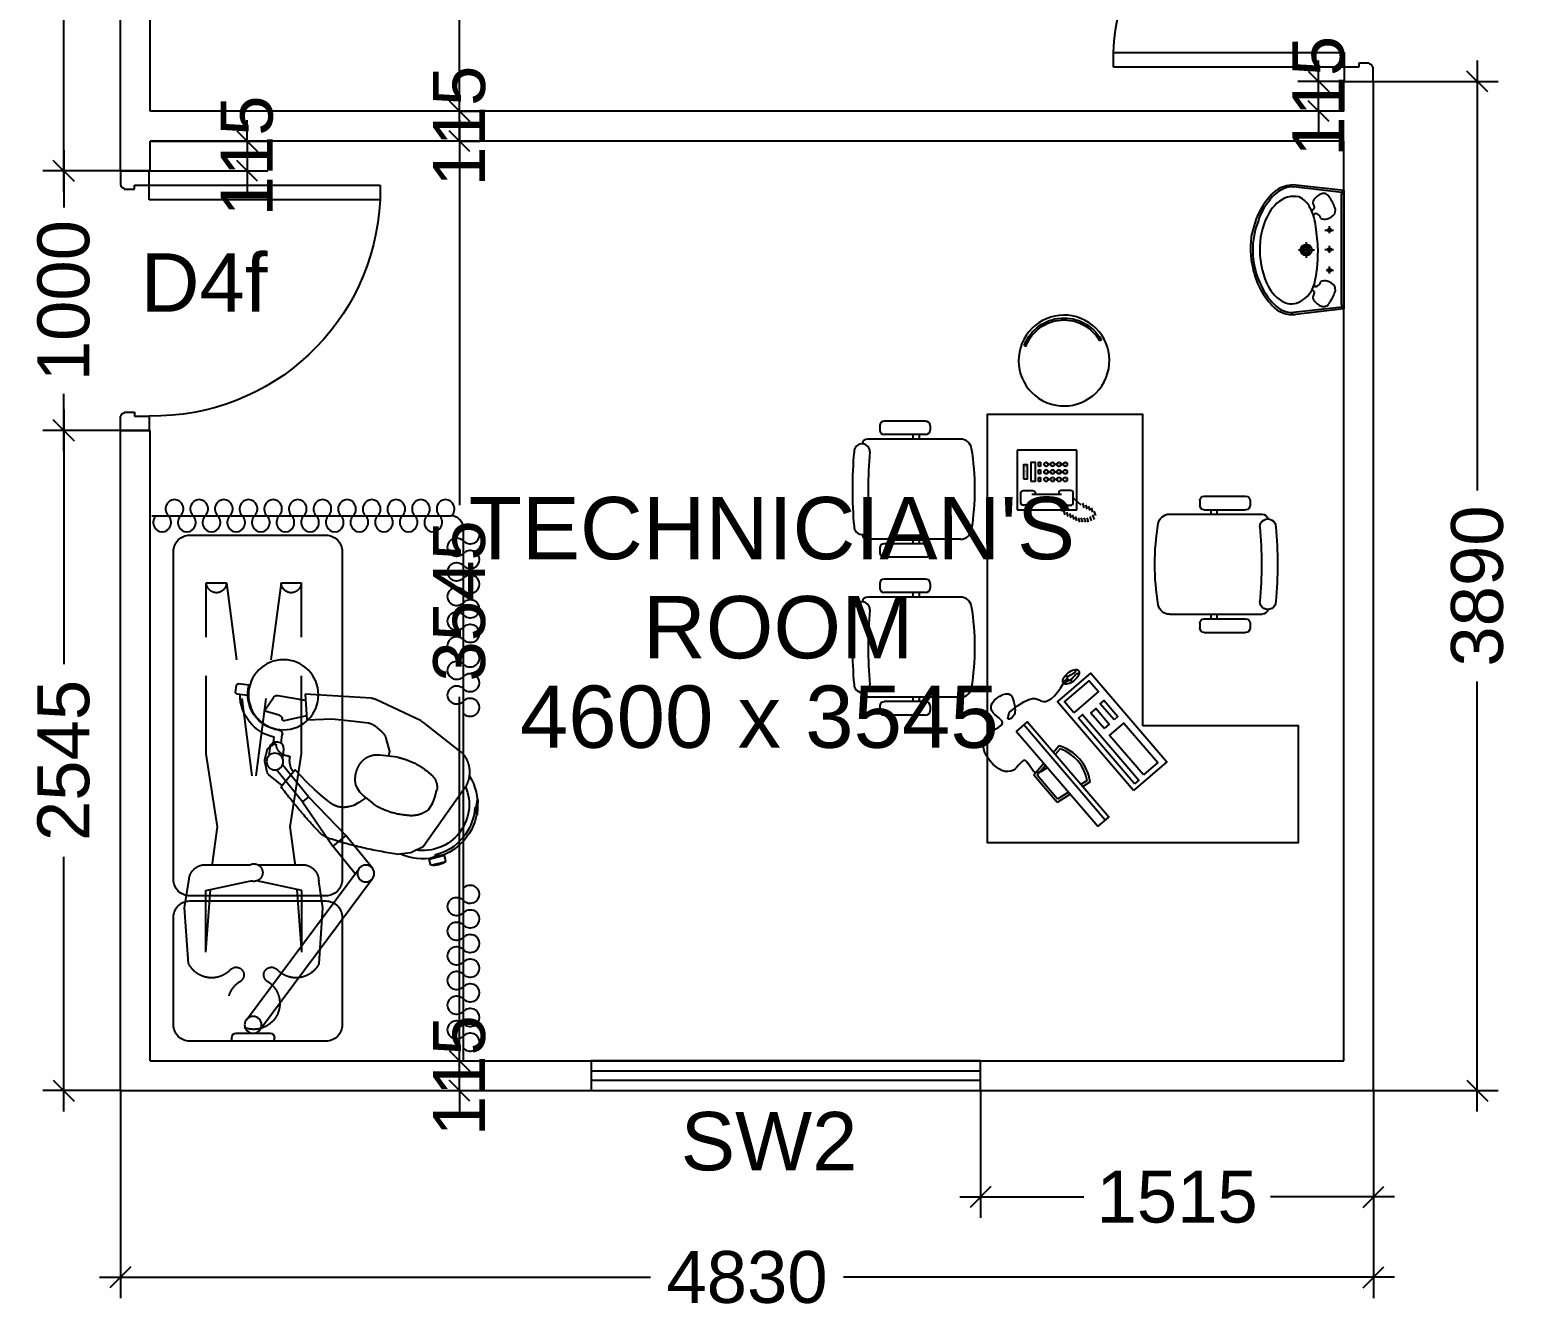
# Model space of a CAD drawing. Extents: x 6345096 to 6738923, y -6490958 to -6305885.
# Drawn here: x 6552812 to 6558522, y -6427810 to -6422869 of the extents above; entities that cross this region are included whole.
import ezdxf
from ezdxf.enums import TextEntityAlignment as Align

# ---------------------------------------------------------------- set-up
doc = ezdxf.new("R2010")
doc.units = 0
doc.header["$LTSCALE"] = 600
doc.header["$MEASUREMENT"] = 0
doc.header["$PDMODE"] = 35
doc.linetypes.add('DASHED', pattern=[0.75, 0.5, -0.25])
doc.layers.get('0').update_dxf_attribs({"linetype": 'CONTINUOUS'})
doc.layers.get('Defpoints').update_dxf_attribs({"linetype": 'CONTINUOUS'})
for name, color, linetype in [('8', 8, 'CONTINUOUS'), ('DOOR', 32, 'CONTINUOUS'), ('furniture', 33, 'CONTINUOUS'), ('joinery', 7, 'CONTINUOUS'), ('REVISIONS', 6, 'CONTINUOUS'), ('Room Dim', 1, 'CONTINUOUS'), ('TEXT', 6, 'CONTINUOUS'), ('Toi-Euip', 8, 'CONTINUOUS'), ('WIN', 151, 'CONTINUOUS'), ('Working Dim', 5, 'CONTINUOUS')]:
    doc.layers.add(name, color=color, linetype=linetype)
doc.styles.add('ari', font='arial.ttf')
doc.styles.add('ARIAL', font='arial.ttf')
doc.dimstyles.new('int. dim', dxfattribs={"dimtxt": 200, "dimasz": 80, "dimexe": 80, "dimexo": 0, "dimgap": 70, "dimtad": 0, "dimdec": 0, "dimzin": 12, "dimdsep": 46, "dimtxsty": 'ari', "dimblk": 'OBLIQUE', "dimcen": 2, "dimdle": 80, "dimclrd": 256, "dimclre": 256, "dimclrt": 6, "dimadec": 0, "dimazin": 0, "dimtfac": 1, "dimtdec": 0, "dimtix": 1, "dimtmove": 2, "dimatfit": 3, "dimfxl": 1, "dimtolj": 1, "dimtzin": 0, "dimlwd": -1, "dimlwe": -1, "dimarcsym": 0})

# ---------------------------------------------------------------- blocks, each defined once
blk = doc.blocks.new('1000')
at = {"layer": 'DOOR'}
for p, q in [((0, -100), (0, 0)), ((0, 0), (49.7, 0)), ((49.7, 0), (49.7, -2.2)), ((63.2, -49.5), (49.7, -49.5)), ((49.7, -49.5), (49.7, -100)), ((63.2, -13.5), (61, -13.5)), ((63.2, -13.5), (63.2, -49.5)), ((836.8, -13.5), (836.8, -49.5)), ((836.8, -13.5), (839, -13.5)), ((836.8, -49.5), (850.3, -49.5)), ((850.3, 0), (850.3, -2.2)), ((900, 0), (850.3, 0)), ((850.3, -49.5), (850.3, -100)), ((900, -100), (900, 0)), ((49.7, -100), (0, -100)), ((49.7, -100), (49.7, -900.6)), ((100.2, -100), (49.7, -100)), ((100.2, -900.6), (100.2, -100)), ((850.3, -100), (900, -100)), ((49.7, -900.6), (100.2, -900.6))]:
    blk.add_line(p, q, dxfattribs=at)
for centre, major_axis, start_param, end_param in [((49.7, -13.5), (-7.95, 7.95), 3.926991, 5.497787), ((850.3, -13.5), (7.95, 7.95), 0.785398, 2.356194)]:
    blk.add_ellipse(centre, major_axis=major_axis, ratio=1, start_param=start_param, end_param=end_param, dxfattribs=at)
at = {"layer": 'DOOR', "color": 145}
blk.add_ellipse((64.3, -115.3), major_axis=(-519.7, 589.8), ratio=1, start_param=2.464943, end_param=4.009476, dxfattribs=at)
blk = doc.blocks.new('_Oblique')
at = {"color": 0, "linetype": 'ByBlock', "lineweight": -2}
blk.add_line((-0.5, -0.5), (0.5, 0.5), dxfattribs=at)
blk = doc.blocks.new('*D1832')
at = {"layer": 'Defpoints', "color": 0, "transparency": 16777216}
for p in [(6553161.4, -6426958.7), (6557991.4, -6426958.7), (6557991.4, -6427678.3)]:
    blk.add_point(p, dxfattribs=at)
at = {"layer": 'Working Dim', "transparency": 16777216}
for p, q in [((6553161.4, -6426958.7), (6553161.4, -6427758.3)), ((6557991.4, -6426958.7), (6557991.4, -6427758.3)), ((6553081.4, -6427678.3), (6555204.1, -6427678.3)), ((6558071.4, -6427678.3), (6555948.8, -6427678.3))]:
    blk.add_line(p, q, dxfattribs=at)
at = {"layer": 'Working Dim', "transparency": 16777216, "xscale": 80, "yscale": 80, "zscale": 80, "rotation": 180}
blk.add_blockref('_Oblique', (6553161.4, -6427678.3), dxfattribs=at)
at = {"layer": 'Working Dim', "transparency": 16777216, "xscale": 80, "yscale": 80, "zscale": 80}
blk.add_blockref('_Oblique', (6557991.4, -6427678.3), dxfattribs=at)
at = {"layer": 'Working Dim', "color": 6, "transparency": 16777216, "insert": (6555576.4, -6427678.3), "char_height": 200, "attachment_point": 5, "style": 'ari'}
blk.add_mtext('\\A1;4830', dxfattribs=at)
blk = doc.blocks.new('*D1834')
at = {"layer": 'Defpoints', "color": 0, "transparency": 16777216}
for p in [(6554428.9, -6426843.7, 5.1), (6554468.3, -6426843.7), (6554428.9, -6426958.7, 5.1)]:
    blk.add_point(p, dxfattribs=at)
at = {"layer": 'Working Dim', "transparency": 16777216}
for p, q in [((6554468.3, -6426843.7), (6554468.3, -6426763.7)), ((6554428.9, -6426843.7), (6554548.3, -6426843.7)), ((6554468.3, -6426958.7), (6554468.3, -6426843.7)), ((6554428.9, -6426958.7), (6554548.3, -6426958.7)), ((6554468.3, -6426958.7), (6554468.3, -6427038.7))]:
    blk.add_line(p, q, dxfattribs=at)
at = {"layer": 'Working Dim', "transparency": 16777216, "xscale": 80, "yscale": 80, "zscale": 80}
for p, rotation in [((6554468.3, -6426843.7), 270), ((6554468.3, -6426958.7), 90)]:
    blk.add_blockref('_Oblique', p, dxfattribs=dict(at, rotation=rotation))
at = {"layer": 'Working Dim', "color": 6, "transparency": 16777216, "insert": (6554468.3, -6426901.2), "char_height": 200, "attachment_point": 5, "rotation": 90, "style": 'ari'}
blk.add_mtext('\\A1;115', dxfattribs=at)
blk = doc.blocks.new('*D1835')
at = {"layer": 'Defpoints', "color": 0, "transparency": 16777216}
for p in [(6554468.3, -6423298.7, 6.9), (6554468.3, -6423298.7), (6554428.9, -6426843.7, 5.1)]:
    blk.add_point(p, dxfattribs=at)
at = {"layer": 'Working Dim', "transparency": 16777216}
for p, q in [((6554468.3, -6423218.7), (6554468.3, -6424701.9)), ((6554468.3, -6423298.7), (6554548.3, -6423298.7)), ((6554468.3, -6426923.7), (6554468.3, -6425440.5)), ((6554428.9, -6426843.7), (6554548.3, -6426843.7))]:
    blk.add_line(p, q, dxfattribs=at)
at = {"layer": 'Working Dim', "transparency": 16777216, "xscale": 80, "yscale": 80, "zscale": 80}
for p, rotation in [((6554468.3, -6423298.7), 90), ((6554468.3, -6426843.7), 270)]:
    blk.add_blockref('_Oblique', p, dxfattribs=dict(at, rotation=rotation))
at = {"layer": 'Working Dim', "color": 6, "transparency": 16777216, "insert": (6554468.3, -6425071.2), "char_height": 200, "attachment_point": 5, "rotation": 90, "style": 'ari'}
blk.add_mtext('\\A1;3545', dxfattribs=at)
blk = doc.blocks.new('*D1836')
at = {"layer": 'Defpoints', "color": 0, "transparency": 16777216}
for p in [(6554468.3, -6423183.7, 6.9), (6554468.3, -6423183.7), (6554468.3, -6423298.7, 6.9)]:
    blk.add_point(p, dxfattribs=at)
at = {"layer": 'Working Dim', "transparency": 16777216}
for p, q in [((6554468.3, -6423183.7), (6554468.3, -6423103.7)), ((6554468.3, -6423183.7), (6554548.3, -6423183.7)), ((6554468.3, -6423298.7), (6554468.3, -6423183.7)), ((6554468.3, -6423298.7), (6554548.3, -6423298.7)), ((6554468.3, -6423298.7), (6554468.3, -6423378.7))]:
    blk.add_line(p, q, dxfattribs=at)
at = {"layer": 'Working Dim', "transparency": 16777216, "xscale": 80, "yscale": 80, "zscale": 80}
for p, rotation in [((6554468.3, -6423183.7), 270), ((6554468.3, -6423298.7), 90)]:
    blk.add_blockref('_Oblique', p, dxfattribs=dict(at, rotation=rotation))
at = {"layer": 'Working Dim', "color": 6, "transparency": 16777216, "insert": (6554468.3, -6423241.2), "char_height": 200, "attachment_point": 5, "rotation": 90, "style": 'ari'}
blk.add_mtext('\\A1;115', dxfattribs=at)
blk = doc.blocks.new('*D1837')
at = {"layer": 'Defpoints', "color": 0, "transparency": 16777216}
for p in [(6554468.3, -6419643.7, 2.1), (6554468.3, -6419643.7), (6554468.3, -6423183.7, 6.9)]:
    blk.add_point(p, dxfattribs=at)
at = {"layer": 'Working Dim', "transparency": 16777216}
for p, q in [((6554468.3, -6419563.7), (6554468.3, -6421045.5)), ((6554468.3, -6419643.7), (6554548.3, -6419643.7)), ((6554468.3, -6423263.7), (6554468.3, -6421782)), ((6554468.3, -6423183.7), (6554548.3, -6423183.7))]:
    blk.add_line(p, q, dxfattribs=at)
at = {"layer": 'Working Dim', "transparency": 16777216, "xscale": 80, "yscale": 80, "zscale": 80}
for p, rotation in [((6554468.3, -6419643.7), 90), ((6554468.3, -6423183.7), 270)]:
    blk.add_blockref('_Oblique', p, dxfattribs=dict(at, rotation=rotation))
at = {"layer": 'Working Dim', "color": 6, "transparency": 16777216, "insert": (6554468.3, -6421413.7), "char_height": 200, "attachment_point": 5, "rotation": 90, "style": 'ari'}
blk.add_mtext('\\A1;3540', dxfattribs=at)
blk = doc.blocks.new('A$C3D630BD9')
at = {"layer": 'furniture', "color": 8}
for p, q in [((-363.1, 0), (-363.1, -12.8)), ((-345.9, -30), (-215.2, -30)), ((-254.5, -43.1), (179.9, -626.7)), ((-198.1, 0), (-198.1, -12.8)), ((-306.6, -81.9), (127.7, -665.5)), ((113.2, -644.5), (26.2, -751.8)), ((179, -666.6), (76.7, -792.7)), ((404.2, -677.6), (398.2, -701.8)), ((404.2, -677.6), (462.4, -691.8)), ((398.2, -701.8), (456.5, -716.1)), ((419.2, -717.1), (421.5, -707.4)), ((462.4, -691.8), (456.5, -716.1)), ((-90, -922.7), (26.2, -751.8)), ((-66.7, -941.6), (76.7, -792.7)), ((76.7, -792.7), (26.2, -751.8)), ((574.2, -900.4), (584.2, -899.9)), ((585.8, -930.6), (582.8, -870.7)), ((-90, -922.7), (-190.1, -1046.1)), ((-66.7, -941.6), (-166.8, -1065)), ((-66.7, -941.6), (-90, -922.7)), ((-216.3, -1131), (-220.4, -1098.8)), ((-163.5, -1124.3), (-167.6, -1092.1)), ((-202, -1151.4), (-199.5, -1171.5)), ((-172.3, -1147.6), (-167.9, -1181.9)), ((-347.9, -1345.4), (-344.6, -1370.9)), ((-300.8, -1332.2), (-341.7, -1337.4)), ((-295.8, -1371.9), (-336.6, -1377.1))]:
    blk.add_line(p, q, dxfattribs=at)
at = {"layer": 'furniture', "color": 8, "linetype": 'DASHED'}
for p, q in [((-529.2, -298.8), (-544.3, -513.3)), ((-462.4, -342.6), (-444.2, -584.9)), ((-462.4, -342.6), (-462.4, -581)), ((-93.1, -342.6), (-111.3, -584.9)), ((-93.1, -342.6), (-93.1, -581)), ((-26.3, -298.8), (-11.2, -513.3)), ((-544.3, -513.3), (-527.7, -617.4)), ((-11.2, -513.3), (-27.7, -617.4)), ((-462.4, -581), (-289, -617.5)), ((-93.1, -581), (-266.2, -617.4)), ((-465.2, -679.9), (-292.3, -679.9)), ((-438.1, -675.2), (-417.3, -825.3)), ((-262.7, -679.9), (-90.2, -679.9)), ((-117.4, -675.2), (-138.2, -825.3)), ((-417.3, -825.3), (-460.9, -1107.3)), ((-138.2, -825.3), (-94.6, -1107.3)), ((-382.8, -1766.6), (-277.7, -963)), ((-172.7, -1766.6), (-277.7, -963)), ((-460.9, -1107.3), (-460.9, -1766.6)), ((-94.6, -1107.3), (-94.6, -1766.6)), ((-460.9, -1766.6), (-382.8, -1766.6)), ((-172.7, -1766.6), (-94.6, -1766.6))]:
    blk.add_line(p, q, dxfattribs=at)
at = {"layer": 'furniture', "color": 8}
for points in [[(-525, 0, 0.414214), (-587.5, -62.5), (-587.5, -477.5, 0.414214), (-525, -540), (0, -540, 0.414214), (62.5, -477.5), (62.5, -62.5, 0.414214), (0, 0)], [(-525, -1950), (0, -1950, 0.414214), (62.5, -1887.5), (62.5, -622.5, 0.414214), (0, -560), (-525, -560, 0.414214), (-587.5, -622.5), (-587.5, -1887.5, 0.414214)]]:
    blk.add_lwpolyline(points, format="xyb", close=True, dxfattribs=at)
at = {"layer": 'furniture', "color": 8, "linetype": 'DASHED'}
for points in [[(154.2, -937.9), (126.8, -919.7), (107.9, -908.6), (86.6, -903.2, 0.246109), (14.4, -920.5), (12.6, -922), (-12.4, -942), (-43.7, -969.4), (-71.1, -995), (-100.7, -1026.5), (-118.3, -1045.1), (-172.6, -979.8, -0.025572), (-28.1, -807.4, -0.12826), (14.5, -780.2, -0.043408), (272.4, -721.1), (327.1, -726.8), (374.7, -749.7), (539.2, -982, -0.327906), (523.7, -1112.1), (514.9, -1119.3), (375.8, -1228.2, -0.054318), (366.6, -1233.9), (193.1, -1317.1, -0.097498), (174.4, -1321.9), (-80.5, -1336.8), (-73.9, -1238.9), (22.4, -1241.5), (109.5, -1233.6), (162.7, -1226.4, 0.141399), (188.1, -1215.2), (215.2, -1192.5, 0.153306), (231.3, -1167.3), (245.2, -1116.1), (241, -1099.1)], [(181.8, -914.8, -0.128062), (310.7, -870.4, -0.215717), (395.8, -891.9), (411.7, -918.6), (420.2, -938.9), (428, -968.9, -0.242433), (408.5, -1024.6, -0.136513), (275.8, -1094.3), (207.8, -1102.7, -0.297129), (130.8, -1067.4, -0.138986), (113.2, -1011.8, -0.105167), (118.5, -979.7), (129.6, -960.8), (146.5, -944.2), (181.9, -915.2)], [(-168.3, -985.2), (-220.7, -1027.8, 0.166504), (-225.8, -1036), (-235.5, -1077.5, 0.116666), (-235.5, -1084.4), (-226.7, -1121, 0.181583), (-220.8, -1129.7), (-199.3, -1144.9, 0.566275), (-191.5, -1141.5, -0.372711), (-143.5, -1098.5, 0.458371), (-138.7, -1092.7, -0.210622), (-124.6, -1037.4)], [(-75.2, -1253.3), (-161, -1234.6, 0.445833), (-168, -1239.6), (-168.2, -1241.8, -0.30427), (-180.6, -1256.5), (-229.9, -1270.7, 0.509983), (-233.1, -1279.5), (-202.2, -1324.9, 0.292523), (-185.1, -1332.3), (-79.3, -1314.7)]]:
    blk.add_lwpolyline(points, format="xyb", dxfattribs=at)
at = {"layer": 'furniture', "color": 8}
for centre, radius in [((-280.6, -62.5), 32.5), ((153.8, -646.1), 32.5), ((-196.3, -1077.6), 32.1), ((-163.5, -1334.9), 135)]:
    blk.add_circle(centre, radius, dxfattribs=at)
at = {"layer": 'furniture', "color": 8, "linetype": 'DASHED'}
for centre, radius, start, end in [((-277.7, -145.2), 100, 299.3037, 240.6963), ((-440.3, -343.1), 99.3, 41.5304, 153.4892), ((-337.8, -240.5), 46.3, 217.5254, 241.0495), ((-345.8, -255.1), 29.7, 240.8997, 49.9563), ((-209.7, -255.1), 29.7, 130.0437, 299.1003), ((-217.7, -240.5), 46.3, 298.9505, 322.4746), ((-115.2, -343.1), 99.3, 26.5108, 131.4884), ((-465.2, -617.4), 62.5, 180, 270), ((-277.5, -649.4), 33.9, 244.0747, 109.7625), ((-90.2, -617.4), 62.5, 270, 0), ((-421.9, -1766.6), 38.4, 0, 180), ((-133.6, -1766.6), 38.4, 0, 180)]:
    blk.add_arc(centre, radius, start, end, dxfattribs=at)
at = {"layer": 'furniture', "color": 8}
for centre, radius, start, end in [((-345.9, -12.8), 17.2, 180, 270), ((-215.2, -12.8), 17.2, 270, 0), ((412.5, -769.7), 92.5, 57.3383, 95.1876), ((374.6, -912.1), 210, 328.0454, 115.3788), ((374.6, -912.1), 177.5, 337.2572, 98.7334), ((448.1, -624), 92.5, 237.3383, 275.1876), ((374.6, -912.1), 200, 3.334, 77.096), ((671.7, -896.2), 92.5, 164.0092, 201.8585), ((-189.9, -1127.7), 26.6, 187.2598, 7.2598), ((-163.5, -1334.9), 167.3, 102.4038, 180.3938), ((-163.5, -1334.9), 137.3, 97.2598, 195.6358), ((-182.8, -1183.8), 15, 277.2598, 7.2598), ((-340.8, -1344.5), 7.13, 97.2598, 187.2598), ((-337.5, -1370), 7.13, 187.2598, 277.2598)]:
    blk.add_arc(centre, radius, start, end, dxfattribs=at)
blk = doc.blocks.new('A$C599E3A40')
at = {"layer": 'furniture', "color": 8}
for p, q in [((0, 0), (-2050, 0)), ((-2100, -1200.5), (-2100, -50))]:
    blk.add_line(p, q, dxfattribs=at)
blk.add_arc((-2050, -50), 50, 90, 180, dxfattribs=at)
for centre, major_axis, start_param, end_param in [((-2026.3, 26.1), (0, -36), 7.043597, 11.805959), ((-1931.3, 26.1), (0, -36), 7.043597, 11.805959), ((-1836.3, 26.1), (0, -36), 7.043597, 11.805959), ((-1741.3, 26.1), (0, -36), 7.043597, 11.805959), ((-1646.4, 26.1), (0, -36), 7.043597, 11.805959), ((-1551.4, 26.1), (0, -36), 7.043597, 11.805959), ((-1456.4, 26.1), (0, -36), 7.043597, 11.805959), ((-1361.4, 26.1), (0, -36), 7.043597, 11.805959), ((-640.9, 26.1), (0, -36), 7.043597, 11.805959), ((-545.9, 26.1), (0, -36), 7.043597, 11.805959), ((-450.9, 26.1), (0, -36), 7.043597, 11.805959), ((-355.9, 26.1), (0, -36), 7.043597, 11.805959), ((-261, 26.1), (0, -36), 7.043597, 11.805959), ((-166, 26.1), (0, -36), 7.043597, 11.805959), ((-71, 26.1), (0, -36), 7.043597, 11.805959), ((-2126.1, -68.7), (36, 0), 7.043597, 11.805959), ((-1978.8, -26.1), (0, -36), 10.185189, 14.947552), ((-1883.8, -26.1), (0, -36), 10.185189, 14.947552), ((-1788.8, -26.1), (0, -36), 10.185189, 14.947552), ((-1693.8, -26.1), (0, -36), 10.185189, 14.947552), ((-1598.9, -26.1), (0, -36), 10.185189, 14.947552), ((-1503.9, -26.1), (0, -36), 10.185189, 14.947552), ((-1408.9, -26.1), (0, -36), 10.185189, 14.947552), ((-593.4, -26.1), (0, -36), 10.185189, 14.947552), ((-498.4, -26.1), (0, -36), 10.185189, 14.947552), ((-403.4, -26.1), (0, -36), 10.185189, 14.947552), ((-308.5, -26.1), (0, -36), 10.185189, 14.947552), ((-213.5, -26.1), (0, -36), 10.185189, 14.947552), ((-118.5, -26.1), (0, -36), 10.185189, 14.947552), ((-2073.9, -116.2), (36, 0), 10.185189, 14.947552), ((-2126.1, -163.7), (36, 0), 7.043597, 11.805959), ((-2126.1, -258.7), (36, 0), 7.043597, 11.805959), ((-2073.9, -211.2), (36, 0), 10.185189, 14.947552), ((-2073.9, -306.2), (36, 0), 10.185189, 14.947552), ((-2126.1, -353.6), (36, 0), 7.043597, 11.805959), ((-2073.9, -401.1), (36, 0), 10.185189, 14.947552), ((-2126.1, -448.6), (36, 0), 7.043597, 11.805959), ((-2126.1, -543.6), (36, 0), 7.043597, 11.805959), ((-2073.9, -496.1), (36, 0), 10.185189, 14.947552), ((-2073.9, -591.1), (36, 0), 10.185189, 14.947552), ((-2126.1, -638.6), (36, 0), 7.043597, 11.805959), ((-2073.9, -686.1), (36, 0), 10.185189, 14.947552), ((-2126.1, -733.6), (36, 0), 7.043597, 11.805959), ((-2126.1, -828.5), (36, 0), 7.043597, 11.805959), ((-2073.9, -781), (36, 0), 10.185189, 14.947552), ((-2073.9, -876), (36, 0), 10.185189, 14.947552), ((-2126.1, -923.5), (36, 0), 7.043597, 11.805959), ((-2073.9, -971), (36, 0), 10.185189, 14.947552), ((-2126.1, -1018.5), (36, 0), 7.043597, 11.805959), ((-2126.1, -1113.5), (36, 0), 7.043597, 11.805959), ((-2073.9, -1066), (36, 0), 10.185189, 14.947552), ((-2073.9, -1160.9), (36, 0), 10.185189, 14.947552)]:
    blk.add_ellipse(centre, major_axis=major_axis, ratio=0.956121, start_param=start_param, end_param=end_param, dxfattribs=at)
blk = doc.blocks.new('A$C75CE7277')
at = {"layer": 'furniture'}
for p, q in [((164.9, 368), (173.5, 425.3)), ((173.5, 425.3), (312.5, 425.3)), ((174.9, 366.5), (182.3, 415.1)), ((182.3, 415.1), (303.8, 415.1)), ((311.1, 366.5), (303.8, 415.1)), ((321.1, 368), (312.5, 425.3)), ((0, 366.5), (486, 366.5)), ((0, 328), (486, 328)), ((151, 276.3), (156.3, 311.3)), ((162, 281.4), (166.3, 309.8)), ((324, 281.4), (319.7, 309.8)), ((335, 276.3), (329.7, 311.3))]:
    blk.add_line(p, q, dxfattribs=at)
blk.add_lwpolyline([(0, 366.5), (0, 309.8), (486, 309.8), (486, 366.5)], dxfattribs=at)
for points in [[(16.8, 170.4), (469.2, 170.4), (469.2, 0), (16.8, 0)], [(33.1, 150.1), (368, 150.1), (368, 128.6), (33.1, 128.6)], [(395.2, 149.3), (450.8, 149.3), (450.8, 23.5), (395.2, 23.5)], [(36.9, 102.3), (239, 102.3), (239, 28.6), (36.9, 28.6)], [(272.6, 100.6), (351.4, 100.6), (351.4, 73.9), (272.6, 73.9)], [(273, 49.4), (355.1, 49.4), (355.1, 29.5), (273, 29.5)]]:
    blk.add_lwpolyline(points, close=True, dxfattribs=at)
for centre, radius, start, end in [((243, 418.7), 169.5, 237.13025, 302.86975), ((243, 418.7), 159.4, 239.46113, 300.53887), ((489.9, 66.1), 13.2, 37.53467, 89.17477), ((526.4, 66.1), 13.3, 89.25987, 139.57731)]:
    blk.add_arc(centre, radius, start, end, dxfattribs=at)
for centre, major_axis, ratio in [((508.2, 67.5), (-0.5, -38), 0.504094), ((508.6, 93.5), (-0.2, -12), 0.321688), ((508.4, 89.7), (-0.03, -4.1), 0.266102)]:
    blk.add_ellipse(centre, major_axis=major_axis, ratio=ratio, dxfattribs=at)
for points in [[(300.6, 366.5), (318.7, 414), (379.3, 414), (379.3, 472.2), (547.5, 472.2), (547.5, 383.5), (615.5, 383.5), (615.5, 294.8), (550.5, 316.5)], [(550.5, 316.5), (537.8, 336.7), (541, 358.3), (559.8, 337.1)], [(505.3, 86.6), (500.3, 74.4), (503.5, 48.2), (499.4, 33.4)], [(511.6, 86.5), (516.3, 74.7), (512.3, 48.1), (516.1, 33.2)]]:
    blk.add_spline(points, degree=3, dxfattribs=at)
blk.add_open_spline([(559.8, 337.1), (556.6, 218.6), (490.6, 234.2), (486.6, 163.4), (508.7, 105.5)], degree=3, knots=[0, 0, 0, 0, 1.558339, 3.964451, 3.964451, 3.964451, 3.964451], dxfattribs=at)
blk = doc.blocks.new('A$C5D0630F4')
at = {"layer": 'furniture', "color": 8}
for p, q in [((-1013.8, 1607.6), (-1013.8, 1589.5)), ((-836.8, 1624.8), (-996.6, 1624.8)), ((-819.6, 1607.6), (-819.6, 1589.5)), ((-702.9, 1555.2), (-1060, 1555.2)), ((-836.8, 1572.3), (-996.6, 1572.3)), ((-885.4, 1572.3), (-885.4, 1555.2)), ((-862.1, 1572.3), (-862.1, 1555.2)), ((-484.4, 1512.3), (-484.4, 1282.3)), ((-254.1, 1512.3), (-484.4, 1512.3)), ((-254.1, 1282.3), (-254.1, 1512.3)), ((-427.3, 1342.6), (-313, 1342.6)), ((-427.3, 1314.5), (-313, 1314.5)), ((-267.8, 1328.5), (-237.9, 1302)), ((219.7, 1318.3), (219.7, 1300.2)), ((236.9, 1335.5), (396.7, 1335.5)), ((413.9, 1318.3), (413.9, 1300.2)), ((-484.4, 1282.3), (-254.1, 1282.3)), ((-305.2, 1279.6), (-299.6, 1262.7)), ((-294, 1274), (-288.4, 1257.1)), ((-282.8, 1268.3), (-277.1, 1251.5)), ((-271.5, 1262.7), (-265.9, 1245.9)), ((-260.3, 1257.1), (-254.7, 1240.3)), ((-232.3, 1307.6), (-226.7, 1290.8)), ((-221.1, 1302), (-215.5, 1285.2)), ((-209.9, 1296.4), (-204.3, 1279.6)), ((-204.3, 1257.1), (-198.7, 1240.3)), ((-198.7, 1290.8), (-193.1, 1274)), ((-193.1, 1262.7), (-187.5, 1245.9)), ((-188.1, 1277.2), (-182.5, 1260.4)), ((103, 1265.9), (460.1, 1265.9)), ((236.9, 1283), (396.7, 1283)), ((262.2, 1283), (262.2, 1265.9)), ((285.5, 1283), (285.5, 1265.9)), ((-249.1, 1251.5), (-243.5, 1234.7)), ((-237.9, 1251.5), (-232.3, 1234.7)), ((-226.7, 1251.5), (-221.1, 1234.7)), ((-215.5, 1251.5), (-209.9, 1234.7)), ((-702.9, 1169.1), (-1060, 1169.1)), ((-836.8, 1152), (-996.6, 1152)), ((-885.4, 1169.1), (-885.4, 1152)), ((-862.1, 1169.1), (-862.1, 1152)), ((-1013.8, 1134.9), (-1013.8, 1116.7)), ((-836.8, 1099.5), (-996.6, 1099.5)), ((-819.6, 1134.9), (-819.6, 1116.7)), ((-1013.8, 998.8), (-1013.8, 980.6)), ((-836.8, 1015.9), (-996.6, 1015.9)), ((-819.6, 998.8), (-819.6, 980.6)), ((-702.9, 946.3), (-1060, 946.3)), ((-836.8, 963.4), (-996.6, 963.4)), ((-885.4, 963.4), (-885.4, 946.3)), ((-862.1, 963.4), (-862.1, 946.3)), ((103, 879.8), (460.1, 879.8)), ((236.9, 862.7), (396.7, 862.7)), ((262.2, 879.8), (262.2, 862.7)), ((285.5, 879.8), (285.5, 862.7)), ((219.7, 845.6), (219.7, 827.4)), ((236.9, 810.2), (396.7, 810.2)), ((413.9, 845.6), (413.9, 827.4)), ((-702.9, 560.2), (-1060, 560.2)), ((-1013.8, 526), (-1013.8, 507.8)), ((-836.8, 543.2), (-996.6, 543.2)), ((-885.4, 560.2), (-885.4, 543.2)), ((-862.1, 560.2), (-862.1, 543.2)), ((-819.6, 526), (-819.6, 507.8)), ((-836.8, 490.7), (-996.6, 490.7))]:
    blk.add_line(p, q, dxfattribs=at)
blk.add_lwpolyline([(0, 449.8), (0, 1649.8), (-599.9, 1649.8), (-599.9, 0), (599.9, 0), (599.9, 449.8), (0, 449.8)], dxfattribs=at)
at = {"layer": 'furniture', "color": 8, "elevation": 0}
for points in [[(-458.8, 1400.4), (-458.8, 1457.3), (-445.7, 1457.3), (-445.7, 1400.4)], [(-430.1, 1391.6), (-430.1, 1466.1), (-415.1, 1466.1), (-415.1, 1391.6)]]:
    blk.add_lwpolyline(points, close=True, dxfattribs=at)
at = {"layer": 'furniture', "color": 8}
for points in [[(-401.5, 1452.1), (-401.5, 1464.1, -0.414214), (-399.5, 1466.1), (-395.5, 1466.1, -0.414214), (-393.5, 1464.1), (-393.5, 1452.1, -0.414214), (-395.5, 1450.1), (-399.5, 1450.1, -0.414214)], [(-401.5, 1422.8), (-401.5, 1434.8, -0.414214), (-399.5, 1436.8), (-395.5, 1436.8, -0.414214), (-393.5, 1434.8), (-393.5, 1422.8, -0.414214), (-395.5, 1420.8), (-399.5, 1420.8, -0.414214)], [(-401.5, 1393.6), (-401.5, 1405.6, -0.414214), (-399.5, 1407.6), (-395.5, 1407.6, -0.414214), (-393.5, 1405.6), (-393.5, 1393.6, -0.414214), (-395.5, 1391.6), (-399.5, 1391.6, -0.414214)]]:
    blk.add_lwpolyline(points, format="xyb", close=True, dxfattribs=at)
for points in [[(-413.9, 1314.5), (-413.9, 1310.3, -0.414241), (-423.9, 1300.3), (-459.9, 1300.3, -0.414186), (-469.9, 1310.3), (-469.9, 1346.8, -0.414241), (-459.9, 1356.8), (-423.9, 1356.8, -0.414186), (-413.9, 1346.8), (-413.9, 1342.5)], [(-323.9, 1314.5), (-323.9, 1310.3, 0.414241), (-313.9, 1300.3), (-277.8, 1300.3, 0.414186), (-267.8, 1310.3), (-267.8, 1346.8, 0.414241), (-277.8, 1356.8), (-313.9, 1356.8, 0.414186), (-323.9, 1346.8), (-323.9, 1342.5)]]:
    blk.add_lwpolyline(points, format="xyb", dxfattribs=at)
for centre in [(-372.1, 1458.1), (-372.1, 1428.8), (-347.6, 1458.1), (-347.6, 1428.8), (-323.1, 1458.1), (-323.1, 1428.8), (-298.6, 1458.1), (-298.6, 1428.8), (-372.1, 1399.6), (-347.6, 1399.6), (-323.1, 1399.6), (-298.6, 1399.6)]:
    blk.add_circle(centre, 8, dxfattribs=at)
at = {"layer": 'furniture', "color": 8, "extrusion": (0, 0, -1)}
for centre, major_axis, start_param, end_param in [((-303.3, 1857.9), (-154.9, 81.5), 1.871765232713639, 8.154950539893225), ((-303.3, 1857.9), (-88.8, 137.9), -0.622969, 1.625443), ((-303.3, 1857.9), (48.2, 149), -1.507903, 0.740509), ((-452.3, 1916.9), (3.35, 1.56), 0.857963, 3.90553), ((-164.8, 1938.7), (2.9, 2.9), 0.714732, 2.963144), ((236.9, 1318.3), (12.1, 12.1), 3.926991, 5.497787), ((396.7, 1318.3), (-12.1, 12.1), 0.785398, 2.356194), ((103, 1222.2), (-11.2, 42.3), -1.143999, 0.258671), ((236.9, 1300.2), (-12.1, 12.1), 3.926991, 5.497787), ((396.7, 1300.2), (12.1, 12.1), 0.785398, 2.356194), ((460.1, 1244), (-15.5, 15.5), 0.785398, 2.207354), ((982.6, 1072.9), (-8.6, 935.9), 4.553487, 4.889738), ((482, 1216.6), (-21.7, 21.7), 5.497787, 8.63938), ((-1096.9, 1072.8), (-11.3, 1554.9), 1.485447, 1.670639), ((-1083.5, 1072.8), (-1599.3, 104.6), 2.986466, 3.166126), ((103, 923.6), (15.6, 40.9), 2.777366, 4.180037), ((482, 929.2), (-21.7, 21.7), 2.356194, 5.497787), ((236.9, 845.6), (12.1, 12.1), 3.926991, 5.497787), ((396.7, 845.6), (-12.1, 12.1), 0.785398, 2.356194), ((460.1, 901.7), (15.5, 15.5), 0.934239, 2.356194), ((236.9, 827.4), (-12.1, 12.1), 3.926991, 5.497787), ((396.7, 827.4), (12.1, 12.1), 0.785398, 2.356194)]:
    blk.add_ellipse(centre, major_axis=major_axis, ratio=1, start_param=start_param, end_param=end_param, dxfattribs=at)
at = {"layer": 'furniture', "color": 8}
for centre, major_axis, start_param, end_param in [((-996.6, 1607.6), (12.1, 12.1), 0.785398, 2.356194), ((-836.8, 1607.6), (-12.1, 12.1), 3.926991, 5.497787), ((-1060, 1533.3), (15.5, 15.5), 0.785398, 2.207354), ((-996.6, 1589.5), (-12.1, 12.1), 0.785398, 2.356194), ((-836.8, 1589.5), (12.1, 12.1), 3.926991, 5.497787), ((-702.9, 1511.5), (11.2, 42.3), -1.143999, 0.258671), ((483.6, 1362.1), (1599.3, 104.6), 2.986466, 3.166126), ((-1081.9, 1505.9), (21.7, 21.7), 5.497787, 8.63938), ((497, 1362.1), (11.3, 1554.9), 1.485447, 1.670639), ((-1582.5, 1362.2), (8.6, 935.9), 4.553487, 4.889738), ((-1081.9, 1218.5), (21.7, 21.7), 2.356194, 5.497787), ((-702.9, 1212.9), (-15.6, 40.9), 2.777366, 4.180037), ((-1060, 1191), (15.5, 15.5), 2.505035, 3.926991), ((-996.6, 1134.9), (12.1, 12.1), 0.785398, 2.356194), ((-836.8, 1134.9), (-12.1, 12.1), 3.926991, 5.497787), ((-996.6, 1116.7), (-12.1, 12.1), 0.785398, 2.356194), ((-836.8, 1116.7), (12.1, 12.1), 3.926991, 5.497787), ((-996.6, 998.8), (12.1, 12.1), 0.785398, 2.356194), ((-996.6, 980.6), (-12.1, 12.1), 0.785398, 2.356194), ((-836.8, 998.8), (-12.1, 12.1), 3.926991, 5.497787), ((-836.8, 980.6), (12.1, 12.1), 3.926991, 5.497787), ((-1081.9, 897), (21.7, 21.7), 5.497787, 8.63938), ((-1060, 924.5), (15.5, 15.5), 0.785398, 2.207354), ((-702.9, 902.6), (11.2, 42.3), -1.143999, 0.258671), ((483.6, 753.2), (1599.3, 104.6), 2.986466, 3.166126), ((497, 753.2), (11.3, 1554.9), 1.485447, 1.670639), ((-1582.5, 753.3), (8.6, 935.9), 4.553487, 4.889738), ((-1081.9, 609.6), (21.7, 21.7), 2.356194, 5.497787), ((-1060, 582.1), (15.5, 15.5), 2.505035, 3.926991), ((-702.9, 604), (-15.6, 40.9), 2.777366, 4.180037), ((-996.6, 526), (12.1, 12.1), 0.785398, 2.356194), ((-836.8, 526), (-12.1, 12.1), 3.926991, 5.497787), ((-996.6, 507.8), (-12.1, 12.1), 0.785398, 2.356194), ((-836.8, 507.8), (12.1, 12.1), 3.926991, 5.497787)]:
    blk.add_ellipse(centre, major_axis=major_axis, ratio=1, start_param=start_param, end_param=end_param, dxfattribs=at)
at = {"layer": 'furniture', "color": 8, "extrusion": (0, 0, -1), "xscale": -0.9944751381987783, "yscale": 0.9944751379080117, "zscale": -0.9944751381987783, "rotation": 229.3852815551396}
blk.add_blockref('A$C75CE7277', (-103.5, 298.9), dxfattribs=at)
at = {"layer": 'furniture', "color": 8, "style": 'ARIAL'}
for s, height, p in [('S.S.CONSULTANTS', 4.234, (-450, 1401.2, 0)), ('3', 8.57, (-367.7, 1454, 0)), ('2', 8.57, (-367.7, 1424.8, 0)), ('6', 8.57, (-343.2, 1454, 0)), ('5', 8.57, (-343.2, 1424.8, 0)), ('9', 8.57, (-318.7, 1454, 0)), ('8', 8.57, (-318.7, 1424.8, 0)), ('0', 8.57, (-294.2, 1424.8, 0)), ('#', 8.57, (-294.2, 1455.5, 0)), ('1', 8.57, (-367.7, 1395.6, 0)), ('4', 8.57, (-343.2, 1395.6, 0)), ('7', 8.57, (-318.7, 1395.6, 0)), ('*', 8.57, (-291.7, 1397.1, 0))]:
    blk.add_text(s, height=height, rotation=90, dxfattribs=at).set_placement(p)
blk = doc.blocks.new('A$C1E9F72C1')
at = {"layer": 'Toi-Euip', "color": 8}
for p, q in [((-228.2, 0), (-249, -186.3)), ((-228.2, 0), (228.2, 0)), ((228.2, 0), (249, -186.3)), ((-220.9, -6.6), (-241.8, -193.1)), ((-212.9, -9.7), (208.6, -9.7)), ((-63.8, -54.9), (-90.3, -54.9)), ((-76, -72.5), (-76, -39.7)), ((11.6, -54.9), (-14.9, -54.9)), ((-0.6, -72.5), (-0.6, -39.7)), ((91.5, -54.9), (65.1, -54.9)), ((79.3, -67.3), (79.3, -39.7)), ((220.8, -6.2), (241.8, -193.1)), ((0.9, -174.9), (0.9, -113)), ((-29.6, -144.6), (31.2, -144.6))]:
    blk.add_line(p, q, dxfattribs=at)
for centre, radius in [((-76, -54.9), 6.49), ((-0.6, -54.9), 6.49), ((79.3, -54.9), 6.49), ((0.9, -144.6), 21.7), ((0.9, -144.6), 15.6), ((0.9, -144.6), 11)]:
    blk.add_circle(centre, radius, dxfattribs=at)
for centre, radius, start, end in [((-208.1, 14.7), 24.9, 216.2215, 258.8549), ((207.9, 16.2), 26, 271.4204, 321.2513), ((-125, -156.3), 127.2, 109.5864, 129.4018), ((-151.5, -66.7), 34.3, 68.6439, 118.0808), ((-167.5, -75.4), 49.6, 12.807, 54.9415), ((169.6, -75.4), 49.6, 125.0585, 167.193), ((153.6, -66.7), 34.3, 61.9192, 111.3561), ((127.1, -156.3), 127.2, 50.5982, 70.4136), ((-196.3, -76.7), 20.9, 116.809, 207.5092), ((-160.4, -68.2), 57.4, 198.3504, 235.0331), ((-164.3, -121.5), 8.67, 53.8926, 133.9597), ((-76.5, -275.6), 168.3, 94.0281, 120.4098), ((-131.5, -107.7), 8.62, 142.6961, 276.8474), ((-114.5, -115.3), 27, 106.386, 151.7285), ((-150, -73.3), 32.2, 330.0791, 16.0346), ((34.9, -905.9), 807.6, 92.48, 98.7772), ((-3.2, -837.5), 738.4, 84.4518, 89.7569), ((46.1, -400.7), 299, 76.1733, 85.7679), ((102.1, -220), 110.7, 24.9779, 81.9798), ((152.1, -73.3), 32.2, 163.9654, 209.9209), ((116.6, -115.3), 27, 28.2715, 73.614), ((134.9, -107.4), 7.45, 281.3197, 41.7016), ((166.5, -121.5), 8.67, 46.0403, 126.1074), ((162.5, -68.2), 57.4, 304.9669, 341.6496), ((198.5, -76.7), 20.9, 332.4908, 63.191), ((-129.4, -204.5), 80.8, 113.6187, 156.307), ((-181.8, -101.4), 18, 230.4642, 309.5358), ((-162.9, -122.5), 8.8, 329.6713, 65.4896), ((164.3, -121.7), 7.8, 112.0693, 194.8477), ((183.9, -101.4), 18, 230.4642, 309.5358), ((-165.7, -196.5), 84, 173.0041, 196.7608), ((-141.4, -199.1), 106.9, 191.4479, 227.66), ((-163.3, -200.1), 78.8, 174.8598, 213.2089), ((-110.1, -193), 95.5, 167.3454, 194.4146), ((-82.7, -174.7), 127.1, 199.3054, 242.2025), ((136.7, -201.5), 71.5, 327.5919, 23.2221), ((146.7, -197.7), 95.2, 311.9105, 2.7762), ((149.6, -199.6), 100.3, 311.3831, 7.6058), ((-120.4, -183.5), 124.2, 208.7854, 238.1585), ((-15.6, -66.9), 289.4, 226.8801, 256.3199), ((11.5, -60.2), 296.4, 278.977, 313.6155), ((18.1, -68), 277.7, 292.3326, 313.7827), ((77.5, -165.5), 140.9, 291.6868, 328.1397), ((-54.2, -135.8), 202, 229.3146, 253.0106), ((-13.2, -73.3), 249.6, 238.9436, 269.4813), ((0.4, -45.6), 305.3, 248.1503, 293.8049), ((4.7, -23.5), 300.1, 266.1546, 294.5893), ((-3.9, -83.4), 276.6, 253.1484, 282.8609)]:
    blk.add_arc(centre, radius, start, end, dxfattribs=at)
blk = doc.blocks.new('*D1842')
at = {"layer": 'Defpoints', "color": 0, "transparency": 16777216}
for p in [(6556476.6, -6426958.7, 5.1), (6557991.4, -6426958.7, 5.1), (6556476.6, -6427368.7)]:
    blk.add_point(p, dxfattribs=at)
at = {"layer": 'Working Dim', "transparency": 16777216}
for p, q in [((6556476.6, -6426958.7), (6556476.6, -6427448.7)), ((6557991.4, -6426958.7), (6557991.4, -6427448.7)), ((6556396.6, -6427368.7), (6556874.1, -6427368.7)), ((6558071.4, -6427368.7), (6557594, -6427368.7))]:
    blk.add_line(p, q, dxfattribs=at)
at = {"layer": 'Working Dim', "transparency": 16777216, "xscale": 80, "yscale": 80, "zscale": 80, "rotation": 180}
blk.add_blockref('_Oblique', (6556476.6, -6427368.7), dxfattribs=at)
at = {"layer": 'Working Dim', "transparency": 16777216, "xscale": 80, "yscale": 80, "zscale": 80}
blk.add_blockref('_Oblique', (6557991.4, -6427368.7), dxfattribs=at)
at = {"layer": 'Working Dim', "color": 6, "transparency": 16777216, "insert": (6557234, -6427368.7), "char_height": 200, "attachment_point": 5, "style": 'ari'}
blk.add_mtext('\\A1;1515', dxfattribs=at)
blk = doc.blocks.new('*D1953')
at = {"layer": 'Defpoints', "color": 0, "transparency": 16777216}
for p in [(6552942.9, -6424413.7), (6553161.4, -6424413.7, 6.9), (6553161.4, -6426958.7, 5.1)]:
    blk.add_point(p, dxfattribs=at)
at = {"layer": 'Working Dim', "transparency": 16777216}
for p, q in [((6552942.9, -6424333.7), (6552942.9, -6425315.1)), ((6553161.4, -6424413.7), (6552862.9, -6424413.7)), ((6552942.9, -6427038.7), (6552942.9, -6426057.3)), ((6553161.4, -6426958.7), (6552862.9, -6426958.7))]:
    blk.add_line(p, q, dxfattribs=at)
at = {"layer": 'Working Dim', "transparency": 16777216, "xscale": 80, "yscale": 80, "zscale": 80}
for p, rotation in [((6552942.9, -6424413.7), 90), ((6552942.9, -6426958.7), 270)]:
    blk.add_blockref('_Oblique', p, dxfattribs=dict(at, rotation=rotation))
at = {"layer": 'Working Dim', "color": 6, "transparency": 16777216, "insert": (6552942.9, -6425686.2), "char_height": 200, "attachment_point": 5, "rotation": 90, "style": 'ari'}
blk.add_mtext('\\A1;2545', dxfattribs=at)
blk = doc.blocks.new('*D1954')
at = {"layer": 'Defpoints', "color": 0, "transparency": 16777216}
for p in [(6552942.9, -6423413.7), (6553161.4, -6423413.7, 6.9), (6553161.4, -6424413.7, 6.9)]:
    blk.add_point(p, dxfattribs=at)
at = {"layer": 'Working Dim', "transparency": 16777216}
for p, q in [((6552942.9, -6423333.7), (6552942.9, -6423554.8)), ((6553161.4, -6423413.7), (6552862.9, -6423413.7)), ((6552942.9, -6424493.7), (6552942.9, -6424272.6)), ((6553161.4, -6424413.7), (6552862.9, -6424413.7))]:
    blk.add_line(p, q, dxfattribs=at)
at = {"layer": 'Working Dim', "transparency": 16777216, "xscale": 80, "yscale": 80, "zscale": 80}
for p, rotation in [((6552942.9, -6423413.7), 90), ((6552942.9, -6424413.7), 270)]:
    blk.add_blockref('_Oblique', p, dxfattribs=dict(at, rotation=rotation))
at = {"layer": 'Working Dim', "color": 6, "transparency": 16777216, "insert": (6552942.9, -6423913.7), "char_height": 200, "attachment_point": 5, "rotation": 90, "style": 'ari'}
blk.add_mtext('\\A1;1000', dxfattribs=at)
blk = doc.blocks.new('*D1955')
at = {"layer": 'Defpoints', "color": 0, "transparency": 16777216}
for p in [(6552942.9, -6419643.7), (6553161.4, -6419643.7, 5.1), (6553161.4, -6423413.7, 6.9)]:
    blk.add_point(p, dxfattribs=at)
at = {"layer": 'Working Dim', "transparency": 16777216}
for p, q in [((6552942.9, -6419563.7), (6552942.9, -6421160.5)), ((6553161.4, -6419643.7), (6552862.9, -6419643.7)), ((6552942.9, -6423493.7), (6552942.9, -6421897)), ((6553161.4, -6423413.7), (6552862.9, -6423413.7))]:
    blk.add_line(p, q, dxfattribs=at)
at = {"layer": 'Working Dim', "transparency": 16777216, "xscale": 80, "yscale": 80, "zscale": 80}
for p, rotation in [((6552942.9, -6419643.7), 90), ((6552942.9, -6423413.7), 270)]:
    blk.add_blockref('_Oblique', p, dxfattribs=dict(at, rotation=rotation))
at = {"layer": 'Working Dim', "color": 6, "transparency": 16777216, "insert": (6552942.9, -6421528.7), "char_height": 200, "attachment_point": 5, "rotation": 90, "style": 'ari'}
blk.add_mtext('\\A1;3770', dxfattribs=at)
blk = doc.blocks.new('*D1956')
at = {"layer": 'Defpoints', "color": 0, "transparency": 16777216}
for p in [(6557991.4, -6423068.7, 6.9), (6558391.1, -6423068.7), (6557991.4, -6426958.7)]:
    blk.add_point(p, dxfattribs=at)
at = {"layer": 'Working Dim', "transparency": 16777216}
for p, q in [((6558391.1, -6422988.7), (6558391.1, -6424645.5)), ((6557991.4, -6423068.7), (6558471.1, -6423068.7)), ((6558391.1, -6427038.7), (6558391.1, -6425382)), ((6557991.4, -6426958.7), (6558471.1, -6426958.7))]:
    blk.add_line(p, q, dxfattribs=at)
at = {"layer": 'Working Dim', "transparency": 16777216, "xscale": 80, "yscale": 80, "zscale": 80}
for p, rotation in [((6558391.1, -6423068.7), 90), ((6558391.1, -6426958.7), 270)]:
    blk.add_blockref('_Oblique', p, dxfattribs=dict(at, rotation=rotation))
at = {"layer": 'Working Dim', "color": 6, "transparency": 16777216, "insert": (6558391.1, -6425013.7), "char_height": 200, "attachment_point": 5, "rotation": 90, "style": 'ari'}
blk.add_mtext('\\A1;3890', dxfattribs=at)
blk = doc.blocks.new('*D1957')
at = {"layer": 'Defpoints', "color": 0, "transparency": 16777216}
for p in [(6557779.6, -6423068.7), (6557878.4, -6423068.7, 6.9), (6557876.4, -6423183.7, 5.1)]:
    blk.add_point(p, dxfattribs=at)
at = {"layer": 'Working Dim', "transparency": 16777216}
for p, q in [((6557779.6, -6423068.7), (6557779.6, -6422988.7)), ((6557878.4, -6423068.7), (6557699.6, -6423068.7)), ((6557779.6, -6423183.7), (6557779.6, -6423068.7)), ((6557876.4, -6423183.7), (6557699.6, -6423183.7)), ((6557779.6, -6423183.7), (6557779.6, -6423263.7))]:
    blk.add_line(p, q, dxfattribs=at)
at = {"layer": 'Working Dim', "transparency": 16777216, "xscale": 80, "yscale": 80, "zscale": 80}
for p, rotation in [((6557779.6, -6423068.7), 270), ((6557779.6, -6423183.7), 90)]:
    blk.add_blockref('_Oblique', p, dxfattribs=dict(at, rotation=rotation))
at = {"layer": 'Working Dim', "color": 6, "transparency": 16777216, "insert": (6557779.6, -6423126.2), "char_height": 200, "attachment_point": 5, "rotation": 90, "style": 'ari'}
blk.add_mtext('\\A1;115', dxfattribs=at)
blk = doc.blocks.new('*D1958')
at = {"layer": 'Defpoints', "color": 0, "transparency": 16777216}
for p in [(6553276.4, -6423298.7, 5.1), (6553276.4, -6423413.7, 6.9), (6553649.7, -6423413.7)]:
    blk.add_point(p, dxfattribs=at)
at = {"layer": 'Working Dim', "transparency": 16777216}
for p, q in [((6553649.7, -6423298.7), (6553649.7, -6423218.7)), ((6553276.4, -6423298.7), (6553729.7, -6423298.7)), ((6553649.7, -6423298.7), (6553649.7, -6423413.7)), ((6553276.4, -6423413.7), (6553729.7, -6423413.7)), ((6553649.7, -6423413.7), (6553649.7, -6423493.7))]:
    blk.add_line(p, q, dxfattribs=at)
at = {"layer": 'Working Dim', "transparency": 16777216, "xscale": 80, "yscale": 80, "zscale": 80}
for p, rotation in [((6553649.7, -6423298.7), 270), ((6553649.7, -6423413.7), 90)]:
    blk.add_blockref('_Oblique', p, dxfattribs=dict(at, rotation=rotation))
at = {"layer": 'Working Dim', "color": 6, "transparency": 16777216, "insert": (6553649.7, -6423356.2), "char_height": 200, "attachment_point": 5, "rotation": 90, "style": 'ari'}
blk.add_mtext('\\A1;115', dxfattribs=at)

msp = doc.modelspace()

# ---------------------------------------------------------------- linework, layer by layer
at = {"layer": 'REVISIONS'}
for p, q in [((6553161.438, -6423413.73, 5.131), (6553161.438, -6419643.681, 5.131)), ((6553276.438, -6423183.731, 5.131), (6553276.438, -6419643.681, 5.131)), ((6557876.438, -6423183.731, 5.131), (6557876.438, -6423068.731, 5.131)), ((6557876.438, -6423068.731, 6.852), (6557991.437, -6423068.731, 6.852)), ((6557991.437, -6426958.723, 5.131), (6557991.437, -6423068.731, 5.131)), ((6557876.438, -6423183.731, 6.852), (6553276.437, -6423183.731, 6.852)), ((6557876.438, -6423298.731, 6.852), (6553276.437, -6423298.731, 6.852)), ((6553276.438, -6423413.73, 5.131), (6553276.438, -6423298.731, 5.131)), ((6557876.437, -6426843.723, 5.131), (6557876.438, -6423298.731, 5.131)), ((6553161.438, -6423413.73, 6.852), (6553276.438, -6423413.73, 6.852)), ((6553161.438, -6426958.723, 5.131), (6553161.438, -6424413.73, 5.131)), ((6553161.438, -6424413.73, 6.852), (6553276.438, -6424413.73, 6.852)), ((6553276.437, -6426843.724, 5.131), (6553276.438, -6424413.73, 5.131)), ((6553276.437, -6426843.724, 5.131), (6557876.437, -6426843.723, 5.131)), ((6553161.438, -6426958.723, 5.131), (6557991.437, -6426958.723, 5.131))]:
    msp.add_line(p, q, dxfattribs=at)
at = {"layer": 'WIN', "linetype": 'Continuous', "elevation": 5.131}
for points in [[(6554976.24, -6426843.723), (6554976.24, -6426958.714), (6556476.649, -6426958.714), (6556476.649, -6426843.723)], [(6554976.24, -6426883.723), (6554976.24, -6426918.714), (6556476.649, -6426918.714), (6556476.649, -6426883.723)]]:
    msp.add_lwpolyline(points, close=True, dxfattribs=at)

# ---------------------------------------------------------------- block references
at = {"layer": 'DOOR', "linetype": 'Continuous', "xscale": -1.111111108213693, "yscale": 1.111111108213663}
for p, zscale, rotation in [((6557989.493, -6423068.731, 6.852), 1.111111107282371, 269.9999867451641), ((6553161.447, -6423413.73, 6.852), 1.111111107282369, 89.99998674516415)]:
    msp.add_blockref('1000', p, dxfattribs=dict(at, zscale=zscale, rotation=rotation))
at = {"layer": 'furniture'}
msp.add_blockref('A$C5D0630F4', (6557101.58, -6426002.6, 7.414), dxfattribs=at)
at = {"layer": 'furniture', "color": 3, "rotation": 270}
msp.add_blockref('A$C599E3A40', (6554483.558, -6426842.786, 8.094), dxfattribs=at)
at = {"layer": 'furniture', "xscale": -1, "rotation": 180}
msp.add_blockref('A$C3D630BD9', (6553953.477, -6426767.785, 8.094), dxfattribs=at)
at = {"layer": 'Toi-Euip', "color": 31, "rotation": 270}
msp.add_blockref('A$C1E9F72C1', (6557876.4, -6423717.545), dxfattribs=at)

# ---------------------------------------------------------------- texts
at = {"layer": '8', "color": 6, "style": 'ari'}
msp.add_text('D4f', height=225, dxfattribs=at).set_placement((6553239.403, -6423956.379, 5.131))
at = {"layer": 'joinery', "style": 'ari'}
msp.add_text('SW2', height=225, dxfattribs=at).set_placement((6555661.501, -6427265.988, 5.131), align=Align.CENTER)
at = {"layer": 'Room Dim', "style": 'ARIAL'}
msp.add_text('4600 x 3545', height=240, dxfattribs=at).set_placement((6555623.85, -6425637.282, 7.571), align=Align.CENTER)
at = {"layer": 'TEXT', "color": 7, "style": 'ARIAL'}
for s, p in [("TECHNICIAN'S", (6555672.369, -6424910.567, 7.571)), ('ROOM', (6555696.762, -6425292.435, 7.571))]:
    msp.add_text(s, height=240, dxfattribs=at).set_placement(p, align=Align.CENTER)

# ---------------------------------------------------------------- dimensions: what is measured, and where the dimension line sits
at = {"layer": 'Working Dim', "color": 6}
for base, p1, p2, picture, middle in [((6552942.938, -6419643.738), (6553161.447, -6423413.73, 6.852), (6553161.438, -6419643.738, 5.131), '*D1955', (6552942.938, -6421528.734)), ((6554468.258, -6419643.722), (6554468.258, -6423183.731, 6.852), (6554468.258, -6419643.722, 2.092), '*D1837', (6554468.258, -6421413.726)), ((6557779.642, -6423068.731), (6557876.438, -6423183.731, 5.131), (6557878.382, -6423068.731, 6.852), '*D1957', (6557779.642, -6423126.231)), ((6558391.106, -6423068.731), (6557991.437, -6426958.723), (6557991.438, -6423068.731, 6.852), '*D1956', (6558391.106, -6425013.727)), ((6554468.258, -6423183.731), (6554468.258, -6423298.731, 6.852), (6554468.258, -6423183.731, 6.852), '*D1836', (6554468.258, -6423241.231)), ((6553649.733, -6423413.73), (6553276.438, -6423298.731, 5.131), (6553276.438, -6423413.73, 6.852), '*D1958', (6553649.733, -6423356.231)), ((6554468.258, -6423298.731), (6554428.943, -6426843.724, 5.131), (6554468.258, -6423298.731, 6.852), '*D1835', (6554468.258, -6425071.227)), ((6552942.938, -6423413.73), (6553161.438, -6424413.73, 6.852), (6553161.447, -6423413.73, 6.852), '*D1954', (6552942.938, -6423913.73)), ((6552942.938, -6424413.73), (6553161.438, -6426958.714, 5.131), (6553161.438, -6424413.73, 6.852), '*D1953', (6552942.938, -6425686.222)), ((6554468.258, -6426843.724), (6554428.943, -6426958.723, 5.131), (6554428.943, -6426843.724, 5.131), '*D1834', (6554468.258, -6426901.223))]:
    dim = msp.add_linear_dim(base=base, p1=p1, p2=p2, angle=90, dimstyle='int. dim', override={"dimtxt": 200, "dimarcsym": 1}, dxfattribs=at)
    dim.commit()
    dim.dimension.update_dxf_attribs({"geometry": picture, "text_midpoint": middle})
for base, p1, p2, picture, middle in [((6557991.437, -6427678.282, 5.131), (6553161.438, -6426958.723, 5.131), (6557991.437, -6426958.723, 5.131), '*D1832', (6555576.437, -6427678.282, 5.131)), ((6556476.649, -6427368.711), (6557991.437, -6426958.723, 5.131), (6556476.649, -6426958.714, 5.131), '*D1842', (6557234.043, -6427368.711))]:
    dim = msp.add_linear_dim(base=base, p1=p1, p2=p2, dimstyle='int. dim', override={"dimtxt": 200, "dimarcsym": 1}, dxfattribs=at)
    dim.commit()
    dim.dimension.update_dxf_attribs({"geometry": picture, "text_midpoint": middle})

doc.saveas('drawing.dxf')
